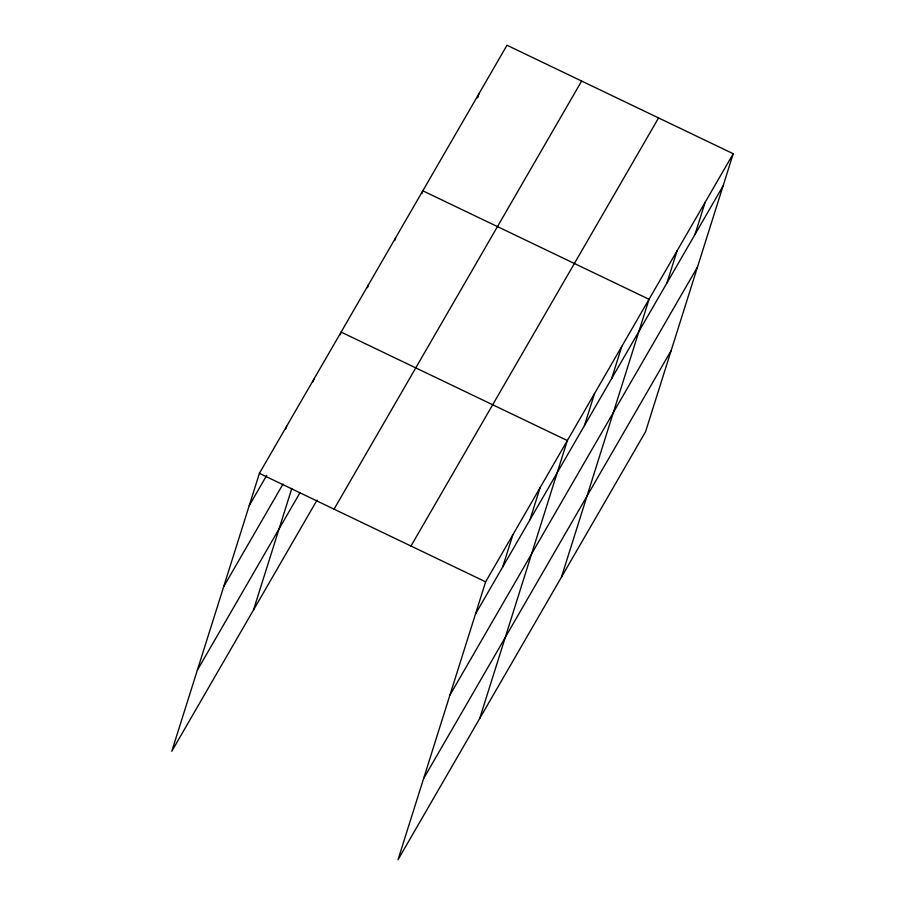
<?xml version="1.0" encoding="UTF-8"?>
<svg xmlns="http://www.w3.org/2000/svg" width="905" height="905" viewBox="0 0 905 905"><rect width="100%" height="100%" fill="white"/><g stroke="black" fill="none" stroke-linecap="round" stroke-linejoin="round"><path stroke-width="1.36" d="M733.22 153.726L485.634 581.836L398.008 859.75L645.593 431.64L733.22 153.726L506.992 45.25L259.407 473.36L171.78 751.274L317.033 500.114M285.799 428.959L286.647 426.266M313.028 381.865L313.877 379.184M253.491 610.004L291.795 488.485M340.269 334.771L341.117 332.09L567.333 440.554L479.707 718.468M367.498 287.677L368.346 284.996M394.738 240.583L395.576 237.902M421.968 193.489L422.816 190.808L649.043 299.284L561.417 577.198M477.67 97.797L478.937 93.769M502.716 566.949L512.864 534.742M529.945 519.855L540.104 487.648M584.415 425.667L594.574 393.471M611.656 378.573L621.803 346.377M666.94 282.96L677.098 250.764M695.006 234.44L705.153 202.245M249.26 505.567L266.715 475.374M223.693 586.655L283.05 484.017M197.347 670.198L300.007 492.693M334.058 509.164L581.644 81.043M410.983 546.043L658.568 117.922M475.476 614.031L723.061 185.921M449.909 695.119L697.495 267.009M423.574 778.662L671.159 350.552M259.407 473.36L485.634 581.836"/></g></svg>
